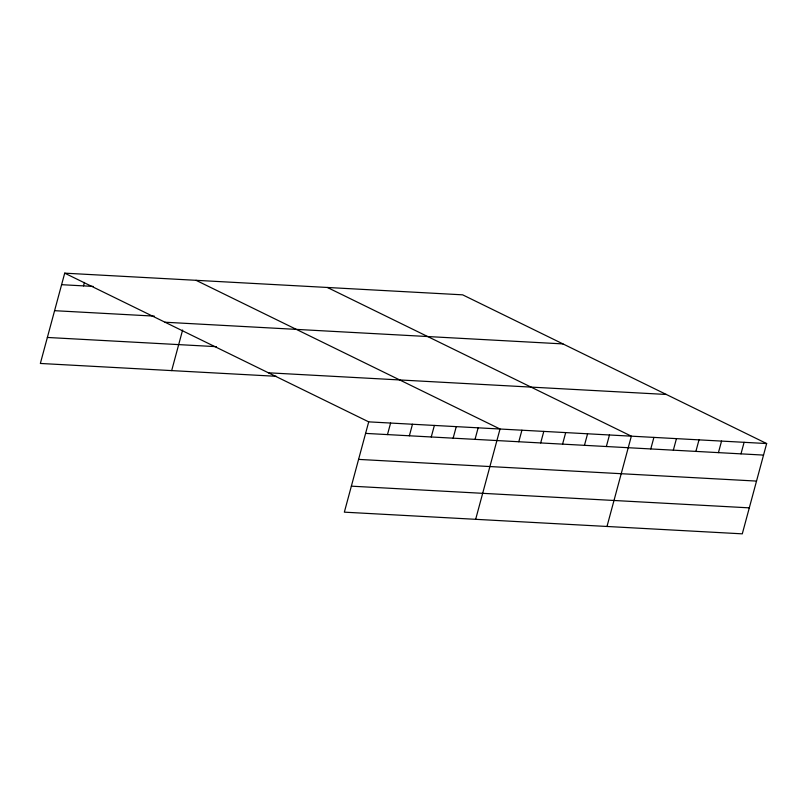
<?xml version="1.0" encoding="UTF-8"?>
<svg xmlns="http://www.w3.org/2000/svg" width="807" height="807" viewBox="0 0 807 807"><rect width="100%" height="100%" fill="white"/><g stroke="black" fill="none" stroke-linecap="round" stroke-linejoin="round"><path stroke-width="1.21" d="M766.65 443.547L368.708 421.859L344.347 512.163L742.289 533.841L766.65 443.547L462.653 294.837L64.711 273.159L40.35 363.453L276.246 376.304M83.484 285.89L84.422 282.43M171.669 370.605L182.624 330.013M387.481 434.6L390.598 423.06M409.371 435.79L412.478 424.25M431.251 436.98L434.368 425.44M453.141 438.171L456.258 426.631M475.03 439.371L478.137 427.831M475.666 519.315L500.027 429.021L196.03 280.311M518.8 441.752L521.917 430.212M540.69 442.942L543.797 431.402M562.58 444.143L565.687 432.602M584.46 445.333L587.577 433.793M606.35 446.523L609.467 434.983M606.985 526.477L631.346 436.173L327.36 287.463M650.785 448.944L653.902 437.404M673.341 450.175L676.448 438.635M695.886 451.406L699.003 439.865M718.432 452.636L721.549 441.096M740.987 453.857L744.104 442.317M61.604 284.689L93.219 286.414M54.583 310.685L154.298 316.122M165.031 322.225L562.973 343.913M47.361 337.457L216.377 346.667M268.388 372.794L666.33 394.472M365.591 433.399L763.533 455.087M358.58 459.395L756.522 481.083M351.358 486.167L749.299 507.855M64.711 273.159L368.708 421.859"/></g></svg>
